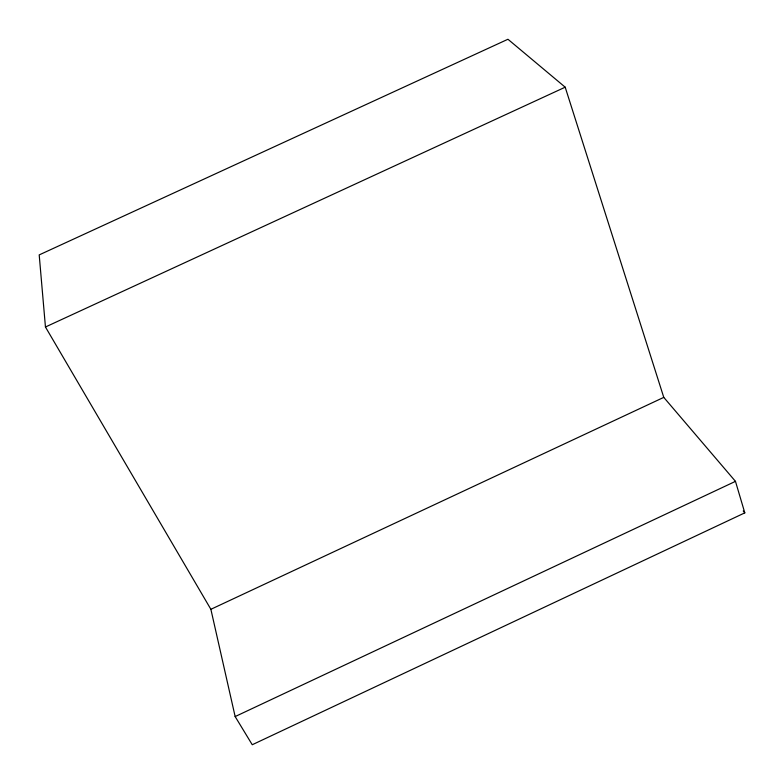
<?xml version="1.0" encoding="UTF-8"?>
<svg xmlns="http://www.w3.org/2000/svg" width="784" height="784" viewBox="0 0 784 784"><rect width="100%" height="100%" fill="white"/><g stroke="black" fill="none" stroke-linecap="round" stroke-linejoin="round"><path stroke-width="1.18" d="M235.151 716.566L735.47 481.356L744.8 512.863L252.252 744.741L235.151 716.566L210.876 609.305L45.452 326.997L39.2 254.908L507.944 39.259L565.195 87.191L663.774 397.38L735.47 481.356M210.876 609.305L663.774 397.38M45.452 326.997L565.195 87.191M743.232 510.992L744.8 512.863"/></g></svg>
